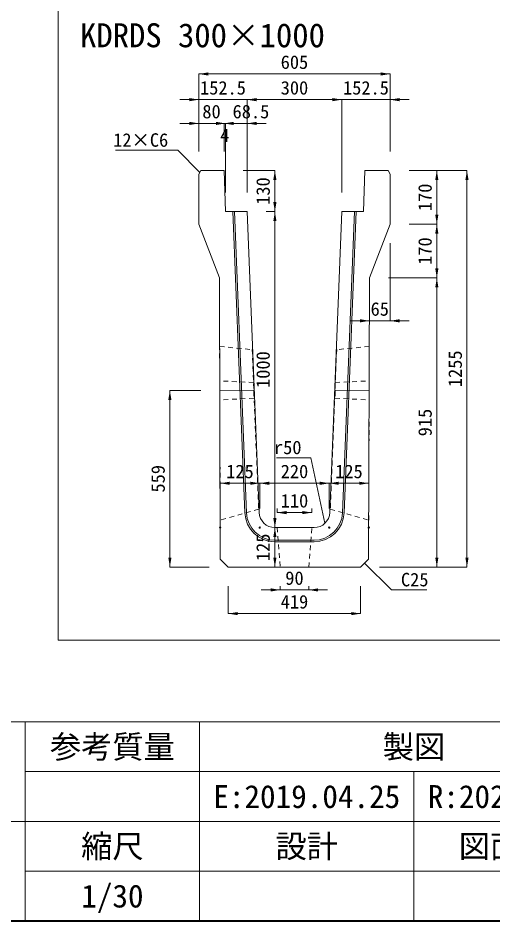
# Model space of a CAD drawing. Units: millimetres at full size; some dimension numbers follow another scale. Extents: x -5540 to 13511, y -4102 to 22994.
# Drawn here: x 9246 to 10749, y 10820 to 13677 of the extents above; entities that cross this region are included whole.
import ezdxf
from ezdxf.enums import TextEntityAlignment as Align

# ---------------------------------------------------------------- set-up
doc = ezdxf.new("R2010")
doc.units = ezdxf.units.MM
doc.header["$LTSCALE"] = 40
doc.linetypes.add('USER1', pattern=[0.675, 0.375, -0.3])
for name, color, linetype, lineweight in [('(0-0)', 4, 'Continuous', 5), ('0_2', 7, 'Continuous', 13), ('図枠', 7, 'Continuous', 5), ('寸法線', 7, 'Continuous', 13), ('引出線', 4, 'Continuous', 13), ('本体', 2, 'Continuous', 13), ('補助線', 8, 'Continuous', 13), ('開孔(スリット)', 30, 'Continuous', 9), ('開孔部', 30, 'USER1', 9)]:
    doc.layers.add(name, color=color, linetype=linetype, lineweight=lineweight)
doc.styles.add('ＭＳ ゴシック', font='')
doc.styles.get('ＭＳ ゴシック').set_extended_font_data('MS Gothic')

# ---------------------------------------------------------------- blocks, each defined once
blk = doc.blocks.new('filled_arrow')
at = {"color": 0, "linetype": 'Continuous', "lineweight": -2}
blk.add_solid([(7.5, 1.25), (0, 0), (7.5, -1.25)], dxfattribs=at)

msp = doc.modelspace()

# ---------------------------------------------------------------- linework, layer by layer
at = {"layer": '(0-0)'}
for p, q in [((9964.06, 12110.89), (9925.91, 13064.68)), ((9969.06, 12111.09), (9930.91, 13064.68)), ((10272.83, 12111.09), (10310.98, 13064.68)), ((10277.83, 12110.89), (10315.98, 13064.68)), ((10182.91, 12024.68), (10058.99, 12024.68)), ((10182.91, 12019.68), (10058.99, 12019.68))]:
    msp.add_line(p, q, dxfattribs=at)
for centre, radius, start, end in [((10058.99, 12114.68), 95, 182.29066, 270), ((10058.99, 12114.68), 90, 182.29013, 270), ((10182.91, 12114.68), 90, 270, 357.70987), ((10182.91, 12114.68), 95, 270, 357.70934)]:
    msp.add_arc(centre, radius, start, end, dxfattribs=at)
at = {"layer": '0_2', "color": 1}
msp.add_lwpolyline([(9372.87, 11708.78), (13023.49, 11708.78), (13023.49, 20228.3), (9372.87, 20228.3)], close=True, dxfattribs=at)
at = {"layer": '図枠', "lineweight": 13}
for p, q in [((13086.84, 11449.77), (5451.24, 11449.77)), ((9269.04, 10819.83), (9269.04, 11449.77)), ((9820.5, 10819.83), (9820.5, 11449.77)), ((11177.94, 11292.29), (9269.04, 11292.29)), ((10499.22, 10819.83), (10499.22, 11292.29)), ((11177.94, 11134.8), (5451.24, 11134.8)), ((11177.94, 10977.32), (9269.04, 10977.32))]:
    msp.add_line(p, q, dxfattribs=at)
at = {"layer": '図枠', "lineweight": 40}
msp.add_line((5451.24, 10819.83), (13086.84, 10819.83), dxfattribs=at)
at = {"layer": '寸法線'}
for p, q in [((9818.45, 13500.19), (10423.45, 13500.19)), ((9818.45, 13254.68), (9818.45, 13500.19)), ((10423.45, 13254.68), (10423.45, 13500.19)), ((9758.45, 13418.93), (10030.95, 13418.93)), ((9818.45, 13254.68), (9818.45, 13418.93)), ((9970.95, 13418.93), (10270.95, 13418.93)), ((9970.95, 13124.68), (9970.95, 13418.93)), ((9970.95, 13124.68), (9970.95, 13418.93)), ((10210.95, 13418.93), (10483.45, 13418.93)), ((10270.95, 13124.68), (10270.95, 13418.93)), ((10270.95, 13124.68), (10270.95, 13418.93)), ((10423.45, 13254.68), (10423.45, 13418.93)), ((9758.45, 13343.71), (9958.45, 13343.71)), ((9818.45, 13254.68), (9818.45, 13343.71)), ((9842.45, 13343.71), (10030.95, 13343.71)), ((9868.45, 13343.71), (9932.45, 13343.71)), ((9898.45, 13254.68), (9898.45, 13343.71)), ((9898.45, 13254.68), (9898.45, 13343.71)), ((9902.45, 13124.68), (9902.45, 13343.71)), ((9902.45, 13124.68), (9902.45, 13343.71)), ((9970.95, 13124.68), (9970.95, 13343.71)), ((9958.45, 13194.68), (10058.99, 13194.68)), ((10058.99, 13064.68), (10058.99, 13194.68)), ((10483.45, 13194.68), (10571.46, 13194.68)), ((10483.45, 13194.68), (10666.84, 13194.68)), ((10571.46, 13024.68), (10571.46, 13194.68)), ((10666.84, 11939.68), (10666.84, 13194.68)), ((10030.95, 13064.68), (10058.99, 13064.68)), ((10030.95, 13064.68), (10058.99, 13064.68)), ((10058.99, 12064.68), (10058.99, 13064.68)), ((10483.45, 13024.68), (10571.46, 13024.68)), ((10483.45, 13024.68), (10571.46, 13024.68)), ((10571.46, 12854.68), (10571.46, 13024.68)), ((10423.45, 12964.68), (10423.45, 12719.01)), ((10418.45, 12854.68), (10571.46, 12854.68)), ((10418.45, 12854.68), (10571.46, 12854.68)), ((10571.46, 11939.68), (10571.46, 12854.68)), ((10358.45, 12794.68), (10358.45, 12719.01)), ((10298.45, 12719.01), (10483.45, 12719.01)), ((9726.7, 11939.68), (9726.7, 12498.7)), ((9824.57, 12498.7), (9726.7, 12498.7)), ((9885.95, 12204.9), (10010.95, 12204.9)), ((9885.95, 12124.83), (9885.95, 12204.9)), ((10010.95, 12124.68), (10010.95, 12204.9)), ((10010.95, 12204.9), (10230.95, 12204.9)), ((10010.95, 12124.68), (10010.95, 12204.9)), ((10230.95, 12124.68), (10230.95, 12204.9)), ((10230.95, 12204.9), (10355.94, 12204.9)), ((10230.95, 12124.68), (10230.95, 12204.9)), ((10355.94, 12124.68), (10355.94, 12204.9)), ((10065.95, 12112.07), (10065.95, 12124.68)), ((10175.95, 12112.07), (10175.95, 12124.68)), ((10065.95, 12112.07), (10175.95, 12112.07)), ((10058.99, 11939.68), (10058.99, 12064.68)), ((10058.99, 12064.68), (10118.99, 12064.68)), ((10058.99, 12064.68), (10118.99, 12064.68)), ((9851.45, 11939.68), (9726.7, 11939.68)), ((10057.28, 11939.68), (10058.99, 11939.68)), ((10390.45, 11939.68), (10571.46, 11939.68)), ((10390.45, 11939.68), (10666.84, 11939.68)), ((9911.45, 11879.68), (9911.45, 11792.46)), ((10015.95, 11867.39), (10225.95, 11867.39)), ((10075.95, 11879.68), (10075.95, 11867.39)), ((10165.95, 11879.68), (10165.95, 11867.39)), ((10330.45, 11879.68), (10330.45, 11792.46)), ((9911.45, 11792.46), (10330.45, 11792.46))]:
    msp.add_line(p, q, dxfattribs=at)
at = {"layer": '引出線'}
for points in [[(9821.45, 13188.68), (9751.52, 13258.61), (9555, 13258.61)], [(10217.55, 12078.63), (10173.28, 12285.74), (10064.01, 12285.74)], [(10343.04, 11952.27), (10427.93, 11867.38), (10539.94, 11867.38)]]:
    msp.add_lwpolyline(points, dxfattribs=at)
at = {"layer": '本体'}
for p, q in [((9818.45, 13182.68), (9824.45, 13194.68)), ((9818.45, 13182.68), (9818.45, 13024.68)), ((9824.45, 13194.68), (9898.45, 13194.68)), ((9898.45, 13194.68), (9902.45, 13064.68)), ((10343.45, 13194.68), (10339.45, 13064.68)), ((10417.45, 13194.68), (10343.45, 13194.68)), ((10423.45, 13182.68), (10417.45, 13194.68)), ((10423.45, 13182.68), (10423.45, 13024.68)), ((9902.45, 13064.68), (9970.95, 13064.68)), ((10009.03, 12112.68), (9970.95, 13064.68)), ((10232.87, 12112.68), (10270.95, 13064.68)), ((10339.45, 13064.68), (10270.95, 13064.68)), ((9818.45, 13024.68), (9883.45, 12854.68)), ((10423.45, 13024.68), (10358.45, 12854.68)), ((9883.45, 12854.68), (9886.26, 11964.87)), ((10358.45, 12854.68), (10355.63, 11964.87)), ((10182.91, 12064.68), (10058.99, 12064.68)), ((9911.45, 11939.68), (9886.26, 11964.87)), ((10330.45, 11939.68), (10355.63, 11964.87)), ((9911.45, 11939.68), (10330.45, 11939.68))]:
    msp.add_line(p, q, dxfattribs=at)
at = {"layer": '本体', "linetype": 'USER1', "lineweight": 9}
for p, q in [((9992.07, 12524.03), (9884.48, 12528.68)), ((9992.07, 12524.03), (9992.23, 12474.03)), ((10249.82, 12524.03), (10249.66, 12474.03)), ((10249.82, 12524.03), (10357.41, 12528.68)), ((9992.23, 12474.03), (9884.67, 12468.68)), ((10249.66, 12474.03), (10357.22, 12468.68))]:
    msp.add_line(p, q, dxfattribs=at)
at = {"layer": '本体'}
for centre, start, end in [((10058.99, 12114.68), 182.28979, 270), ((10182.91, 12114.68), 270, 357.71021)]:
    msp.add_arc(centre, 50, start, end, dxfattribs=at)
at = {"layer": '補助線'}
for p, q in [((9884.48, 12528.68), (9884.67, 12468.68)), ((9992.57, 12524.03), (9992.07, 12524.03)), ((10249.32, 12524.03), (10249.82, 12524.03)), ((10357.41, 12528.68), (10357.22, 12468.68)), ((9992.15, 12499.03), (9884.57, 12498.68)), ((10249.74, 12499.03), (10357.32, 12498.68)), ((9994.57, 12474.03), (9992.23, 12474.03)), ((10247.32, 12474.03), (10249.66, 12474.03))]:
    msp.add_line(p, q, dxfattribs=at)
for centre in [(9885.95, 12064.83), (10010.95, 12064.68), (10230.95, 12064.68), (10355.95, 12064.68)]:
    msp.add_circle(centre, 2, dxfattribs=at)
at = {"layer": '開孔(スリット)', "linetype": 'USER1'}
for points in [[(9885.87, 12087.68), (9884.13, 12637.68), (9987.36, 12628.01), (10007.56, 12123.07)], [(10356.02, 12087.68), (10357.76, 12637.68), (10254.53, 12628.01), (10234.33, 12123.07)]]:
    msp.add_lwpolyline(points, close=True, dxfattribs=at)
at = {"layer": '開孔部'}
msp.add_lwpolyline([(10175.95, 12064.68), (10065.95, 12064.68), (10075.95, 11939.68), (10165.95, 11939.68)], close=True, dxfattribs=at)

# ---------------------------------------------------------------- block references
at = {"layer": '寸法線', "xscale": 4, "yscale": 4}
for p in [(9818.45, 13500.19), (9970.95, 13418.93), (9970.95, 13418.93), (10423.45, 13418.93), (9898.45, 13343.71), (9970.95, 13343.71), (10423.45, 12719.01), (9885.95, 12204.9), (10010.95, 12204.9), (10230.95, 12204.9), (10065.95, 12112.07), (10165.95, 11867.39), (9911.45, 11792.46)]:
    msp.add_blockref('filled_arrow', p, dxfattribs=at)
for p, rotation in [((10423.45, 13500.19), 180), ((9818.45, 13418.93), 180), ((10270.95, 13418.93), 180), ((10270.95, 13418.93), 180), ((9818.45, 13343.71), 180), ((9902.45, 13343.71), 180), ((10058.99, 13194.68), 270), ((10571.46, 13194.68), 270), ((10666.84, 13194.68), 270), ((10058.99, 13064.68), 90), ((10058.99, 13064.68), 270), ((10571.46, 13024.68), 90), ((10571.46, 13024.68), 270), ((10571.46, 12854.68), 90), ((10571.46, 12854.68), 270), ((10358.45, 12719.01), 180), ((9726.7, 12498.7), 270), ((10010.95, 12204.9), 180), ((10230.95, 12204.9), 180), ((10355.94, 12204.9), 180), ((10175.95, 12112.07), 180), ((10058.99, 12064.68), 90), ((10058.99, 12064.68), 270), ((9726.7, 11939.68), 90), ((10058.99, 11939.68), 90), ((10571.46, 11939.68), 90), ((10666.84, 11939.68), 90), ((10075.95, 11867.39), 180), ((10330.45, 11792.46), 180)]:
    msp.add_blockref('filled_arrow', p, dxfattribs=dict(at, rotation=rotation))
at = {"layer": '引出線', "xscale": 0.133, "yscale": 0.133}
for p, rotation in [((9821.45, 13188.68), 135), ((10217.55, 12078.63), 102.1), ((10343.04, 11952.27), 315)]:
    msp.add_blockref('filled_arrow', p, dxfattribs=dict(at, rotation=rotation))

# ---------------------------------------------------------------- texts
at = {"layer": '0_2', "style": 'ＭＳ ゴシック'}
msp.add_text('KDRDS 300×1000', height=75.95, dxfattribs=at).set_placement((9442.43, 13561.87), align=Align.BOTTOM_LEFT)
at = {"layer": '図枠', "style": 'ＭＳ ゴシック'}
for s, p in [('参考質量', (9544.77, 11371.03)), ('製図', (10499.22, 11371.03)), ('E:2019.04.25', (10159.86, 11213.54)), ('R:2026.03.26', (10838.58, 11213.54)), ('縮尺', (9544.77, 11056.06)), ('設計', (10159.86, 11056.06)), ('図面番号', (10838.58, 11056.06)), ('1/30', (9544.77, 10898.57))]:
    msp.add_text(s, height=72.49, dxfattribs=at).set_placement(p, align=Align.MIDDLE_CENTER)
at = {"layer": '寸法線', "style": 'ＭＳ ゴシック'}
for s, p in [('605', (10120.95, 13537.69)), ('152.5', (9894.7, 13456.43)), ('300', (10120.95, 13456.43)), ('152.5', (10347.2, 13456.43)), ('80', (9858.45, 13381.21)), ('68.5', (9983.22, 13381.21)), ('4', (9900.45, 13306.21)), ('65', (10390.95, 12756.51)), ('125', (9948.45, 12242.4)), ('220', (10120.95, 12242.4)), ('125', (10293.45, 12242.4)), ('110', (10120.95, 12149.57)), ('90', (10120.95, 11904.89)), ('419', (10120.95, 11829.96))]:
    msp.add_text(s, height=42.72, dxfattribs=at).set_placement(p, align=Align.MIDDLE_CENTER)
for s, p in [('130', (10021.49, 13129.68)), ('170', (10533.96, 13109.68)), ('170', (10533.96, 12939.68)), ('1000', (10021.49, 12564.68)), ('1255', (10629.34, 12567.18)), ('915', (10533.96, 12397.18)), ('559', (9689.2, 12219.19)), ('125', (10021.49, 12002.18))]:
    msp.add_text(s, height=42.72, rotation=90, dxfattribs=at).set_placement(p, align=Align.MIDDLE_CENTER)
at = {"layer": '引出線', "style": 'ＭＳ ゴシック'}
for s, p in [('12×C6', (9721.52, 13312.61)), ('r50', (10143.28, 12339.74))]:
    msp.add_text(s, height=42.72, dxfattribs=at).set_placement(p, align=Align.TOP_RIGHT)
msp.add_text('C25', height=42.72, dxfattribs=at).set_placement((10457.93, 11921.38), align=Align.TOP_LEFT)

doc.saveas('drawing.dxf')
